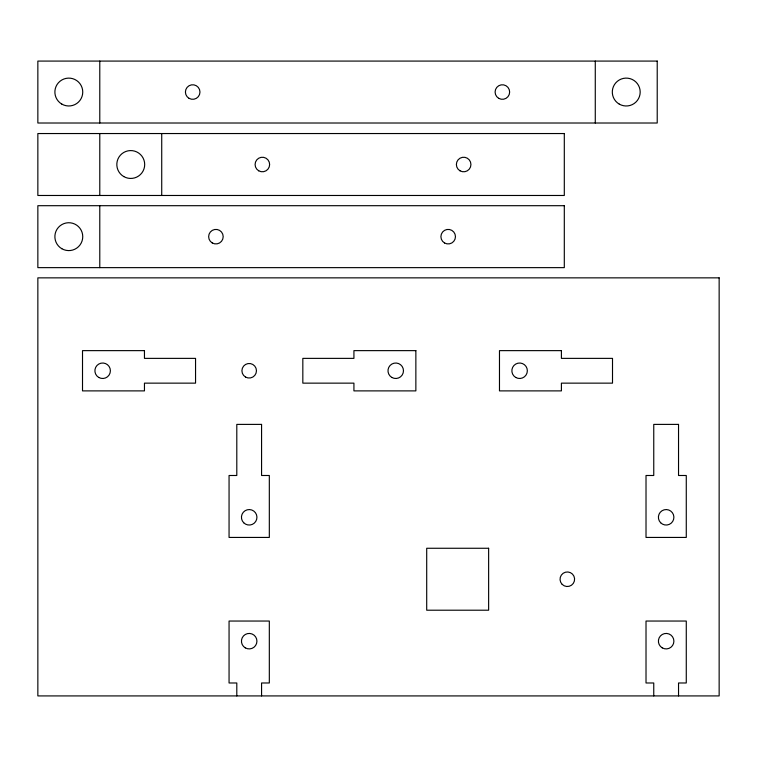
<?xml version="1.0" encoding="UTF-8"?>
<svg xmlns="http://www.w3.org/2000/svg" width="757" height="757" viewBox="0 0 757 757"><rect width="100%" height="100%" fill="white"/><g stroke="black" fill="none" stroke-linecap="round" stroke-linejoin="round"><path stroke-width="1.14" d="M678.537 695.92L678.537 682.984L686.277 682.984L686.277 621.043L646.014 621.043L646.014 682.984L653.755 682.984L653.755 695.92M595.276 61.08L595.276 123.013M261.572 695.92L261.572 682.984L269.322 682.984L269.322 621.043L229.059 621.043L229.059 682.984L236.799 682.984L236.799 695.92M161.724 133.544L161.724 195.476M99.782 61.08L99.782 123.013M99.782 133.544L99.782 195.476M99.782 205.696L99.782 267.637M657.218 61.08L37.85 61.08L37.85 123.013L657.218 123.013L657.218 61.08M564.306 133.544L37.85 133.544L37.85 195.476L564.306 195.476L564.306 133.544M564.306 205.696L37.85 205.696L37.85 267.637L564.306 267.637L564.306 205.696M719.15 277.857L37.85 277.857L37.85 695.92L719.15 695.92L719.15 277.857M144.455 350.633L82.513 350.633L82.513 390.886L144.455 390.886L144.455 383.146L195.552 383.146L195.552 358.373L144.455 358.373L144.455 350.633M415.858 350.633L353.926 350.633L353.926 358.373L302.828 358.373L302.828 383.146L353.926 383.146L353.926 390.886L415.858 390.886L415.858 350.633M561.41 350.633L499.478 350.633L499.478 390.886L561.41 390.886L561.41 383.146L612.508 383.146L612.508 358.373L561.41 358.373L561.41 350.633M261.572 424.393L236.799 424.393L236.799 475.491L229.059 475.491L229.059 537.432L269.322 537.432L269.322 475.491L261.572 475.491L261.572 424.393M678.537 424.393L653.755 424.393L653.755 475.491L646.014 475.491L646.014 537.432L686.277 537.432L686.277 475.491L678.537 475.491L678.537 424.393M488.634 548.267L426.702 548.267L426.702 610.208L488.634 610.208L488.634 548.267M61.847 248.731A13.938 13.938 0 0 0 82.75 236.667A13.938 13.938 0 0 0 61.847 224.592A13.938 13.938 0 0 0 61.847 248.731M444.539 242.969A7.277 7.277 0 0 0 455.459 236.667A7.277 7.277 0 0 0 444.539 230.365A7.277 7.277 0 0 0 444.539 242.969M212.282 242.969A7.277 7.277 0 0 0 223.192 236.667A7.277 7.277 0 0 0 212.282 230.365A7.277 7.277 0 0 0 212.282 242.969M391.861 377.459A7.74 7.74 0 0 0 403.472 370.76A7.74 7.74 0 0 0 391.861 364.051A7.74 7.74 0 0 0 391.861 377.459M515.735 377.459A7.74 7.74 0 0 0 527.345 370.76A7.74 7.74 0 0 0 515.735 364.051A7.74 7.74 0 0 0 515.735 377.459M660.672 522.775A7.74 7.74 0 0 0 673.626 519.302A7.74 7.74 0 0 0 664.144 509.821A7.74 7.74 0 0 0 660.672 522.775M662.271 647.878A7.74 7.74 0 0 0 673.891 641.17A7.74 7.74 0 0 0 662.271 634.47A7.74 7.74 0 0 0 662.271 647.878M98.77 377.459A7.74 7.74 0 0 0 110.39 370.76A7.74 7.74 0 0 0 98.77 364.051A7.74 7.74 0 0 0 98.77 377.459M243.716 522.775A7.74 7.74 0 0 0 256.67 519.302A7.74 7.74 0 0 0 247.179 509.821A7.74 7.74 0 0 0 243.716 522.775M245.315 647.878A7.74 7.74 0 0 0 256.926 641.17A7.74 7.74 0 0 0 245.315 634.47A7.74 7.74 0 0 0 245.315 647.878M245.552 377.062A7.277 7.277 0 0 0 256.462 370.76A7.277 7.277 0 0 0 245.552 364.458A7.277 7.277 0 0 0 245.552 377.062M562.177 584.385A7.277 7.277 0 0 0 574.355 581.121A7.277 7.277 0 0 0 565.441 572.207A7.277 7.277 0 0 0 562.177 584.385M61.847 104.116A13.938 13.938 0 0 0 82.75 92.042A13.938 13.938 0 0 0 61.847 79.977A13.938 13.938 0 0 0 61.847 104.116M619.273 104.116A13.938 13.938 0 0 0 640.185 92.042A13.938 13.938 0 0 0 619.273 79.977A13.938 13.938 0 0 0 619.273 104.116M498.731 98.344A7.277 7.277 0 0 0 509.65 92.042A7.277 7.277 0 0 0 498.731 85.74A7.277 7.277 0 0 0 498.731 98.344M189.051 98.344A7.277 7.277 0 0 0 199.971 92.042A7.277 7.277 0 0 0 189.051 85.74A7.277 7.277 0 0 0 189.051 98.344M123.788 176.58A13.938 13.938 0 0 0 144.691 164.506A13.938 13.938 0 0 0 123.788 152.441A13.938 13.938 0 0 0 123.788 176.58M460.019 170.817A7.277 7.277 0 0 0 470.939 164.506A7.277 7.277 0 0 0 460.019 158.204A7.277 7.277 0 0 0 460.019 170.817M258.733 170.817A7.277 7.277 0 0 0 269.643 164.506A7.277 7.277 0 0 0 258.733 158.204A7.277 7.277 0 0 0 258.733 170.817"/></g></svg>
